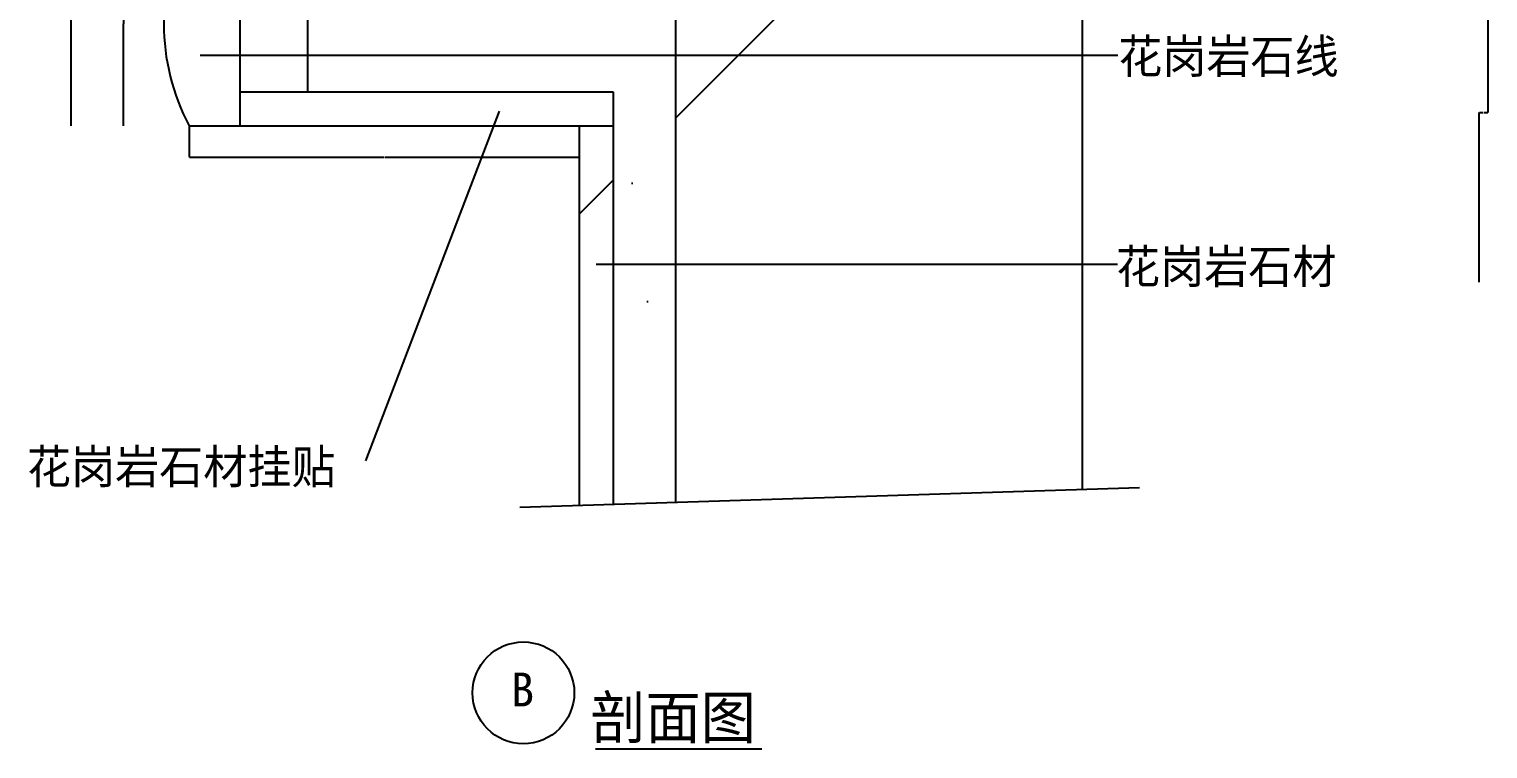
# Model space of a CAD drawing. Header units: metres. Extents: x 150 to 9015, y 196 to 11797.
# Drawn here: x 150 to 4451, y 196 to 2317 of the extents above; entities that cross this region are included whole.
import ezdxf

# ---------------------------------------------------------------- set-up
doc = ezdxf.new("R2010")
doc.units = ezdxf.units.M
for name, color, linetype in [('2', 2, 'Continuous'), ('3', 3, 'Continuous'), ('4', 4, 'Continuous'), ('BH', 3, 'Continuous'), ('DIM', 3, 'Continuous'), ('TEXT', 3, 'Continuous')]:
    doc.layers.add(name, color=color, linetype=linetype)
doc.dimstyles.get("Standard").update_dxf_attribs({"dimtxt": 2.5, "dimasz": 2.5, "dimexe": 1.25, "dimexo": 0.625, "dimtad": 1, "dimcen": 2.5, "dimazin": 3, "dimtfac": 1, "dimtmove": 0, "dimatfit": 3})

# ---------------------------------------------------------------- blocks, each defined once
blk = doc.blocks.new('*D5')
for p, q in [((621.7, 2032.42), (621.7, 1939.42)), ((1771.7, 2032.42), (1771.7, 1939.42)), ((621.95, 1939.42), (1195.2, 1939.42)), ((1198.2, 1939.42), (1771.45, 1939.42))]:
    blk.add_line(p, q)
at = {"layer": 'Defpoints'}
for p in [(621.7, 2032.42), (1771.7, 2032.42), (621.7, 1939.42)]:
    blk.add_point(p, dxfattribs=at)
at = {"layer": 'DIM', "insert": (1196.7, 1939.42), "char_height": 1, "attachment_point": 5}
blk.add_mtext('230', dxfattribs=at)
blk = doc.blocks.new('*D7')
for p, q in [((273.88, 5032.42), (273.88, 3532.42)), ((273.63, 3532.42), (273.38, 3532.42)), ((273.88, 2032.42), (273.88, 3532.42)), ((273.88, 3532.42), (273.88, 3532.42)), ((274.13, 3532.42), (274.38, 3532.42))]:
    blk.add_line(p, q)
at = {"layer": 'Defpoints'}
for p in [(273.88, 5032.42), (273.88, 3532.42), (273.88, 2032.42)]:
    blk.add_point(p, dxfattribs=at)
at = {"layer": 'DIM', "insert": (273.88, 3533.545), "char_height": 1, "attachment_point": 5}
blk.add_mtext('600', dxfattribs=at)
blk = doc.blocks.new('*D13')
for p, q in [((427.66, 2632.42), (427.66, 2332.42)), ((427.41, 2332.42), (427.16, 2332.42)), ((427.66, 2032.42), (427.66, 2332.42)), ((427.66, 2332.42), (427.66, 2332.42)), ((427.91, 2332.42), (428.16, 2332.42))]:
    blk.add_line(p, q)
at = {"layer": 'Defpoints'}
for p in [(427.66, 2632.42), (427.66, 2332.42), (427.66, 2032.42)]:
    blk.add_point(p, dxfattribs=at)
at = {"layer": 'DIM', "insert": (427.66, 2333.545), "char_height": 1, "attachment_point": 5}
blk.add_mtext('120', dxfattribs=at)
blk = doc.blocks.new('*D48')
for p, q in [((4450.75, 2571.6), (4450.75, 2071.6)), ((4425.5, 1571.6), (4425.5, 2071.6)), ((4425.75, 2071.6), (4436.625, 2071.6)), ((4439.625, 2071.6), (4450.5, 2071.6))]:
    blk.add_line(p, q)
at = {"layer": 'Defpoints'}
for p in [(4450.75, 2571.6), (4425.5, 2071.6), (4425.5, 1571.6)]:
    blk.add_point(p, dxfattribs=at)
at = {"layer": 'DIM', "insert": (4438.125, 2071.6), "char_height": 1, "attachment_point": 5}
blk.add_mtext('200', dxfattribs=at)

msp = doc.modelspace()

# ---------------------------------------------------------------- hatches: boundary and pattern name
at = {"layer": 'BH'}
h = msp.add_hatch(dxfattribs=at)
h.set_pattern_fill('ANSI33', scale=300)
h.paths.add_polyline_path([(771.7, 2132.42), (771.7, 2032.42), (1771.7, 2032.42), (1771.7, 2132.42)])
h.paths.add_polyline_path([(1871.7, 2132.42), (1771.7, 2132.42), (1771.7, 913.95), (1871.7, 917.1)])
h.paths.add_polyline_path([(771.7, 2632.42), (621.7, 2632.42, 0.25), (621.7, 2032.42), (771.7, 2032.42)])
h.paths.add_polyline_path([(771.7, 2132.42), (971.7, 2132.42), (971.7, 3082.42), (921.7, 3082.42, -0.22), (771.7, 2882.42)])
h.paths.add_polyline_path([(971.7, 2882.42), (1071.7, 2882.42), (1071.7, 4082.42), (971.7, 4082.42)])
h.paths.add_polyline_path([(971.7, 4932.42), (771.7, 4932.42), (771.7, 4082.42, -0.22), (921.7, 3882.42), (971.7, 3882.42)])
h.paths.add_polyline_path([(771.7, 5032.42), (471.7, 5032.42, 0.22), (471.7, 4582.42), (571.7, 4582.42), (571.7, 4457.42), (671.7, 4457.42), (671.7, 4332.42), (771.7, 4332.42)])
h.paths.add_polyline_path([(2505.03, 4932.42), (2505.03, 5032.42), (771.7, 5032.42), (771.7, 4932.42)])
h = msp.add_hatch(dxfattribs=at)
h.set_pattern_fill('AR-CONC', scale=15)
h.paths.add_polyline_path([(1221.7, 4732.42), (1371.7, 4732.42), (2055.03, 4732.42), (2055.03, 4757.42), (2505.03, 4757.42), (2505.03, 4932.42), (971.7, 4932.42), (971.7, 4082.42), (1071.7, 4082.42), (1071.7, 2882.42), (971.7, 2882.42), (971.7, 2132.42), (1871.7, 2132.42), (1871.7, 917.1), (2055.03, 922.87), (2055.03, 2332.42), (1905.03, 2332.42), (1221.7, 2332.42), (1221.7, 2482.42)])
h = msp.add_hatch(dxfattribs=at)
h.set_pattern_fill('ANSI31', scale=1500)
h.paths.add_polyline_path([(3255.03, 4757.42), (2055.03, 4757.42), (2055.03, 922.87), (3255.03, 960.62)])

# ---------------------------------------------------------------- linework, layer by layer
at = {"layer": '2'}
for p, q in [((2055.03, 4757.42), (2055.03, 922.87)), ((3255.03, 4757.42), (3255.03, 960.62))]:
    msp.add_line(p, q, dxfattribs=at)
at = {"layer": '3'}
msp.add_line((1596.02, 908.43), (3423.98, 965.94), dxfattribs=at)
at = {"layer": '4'}
for p, q in [((971.7, 2132.42), (971.7, 4932.42)), ((771.7, 2032.42), (771.7, 2882.42)), ((771.7, 2132.42), (1871.7, 2132.42)), ((1871.7, 2132.42), (1871.7, 917.1)), ((621.7, 2032.42), (1871.7, 2032.42)), ((1771.7, 2032.42), (1771.7, 913.95))]:
    msp.add_line(p, q, dxfattribs=at)
msp.add_arc((1184.2, 2332.42), 637.5, 151.93, 208.07, dxfattribs=at)
at = {"layer": 'TEXT'}
msp.add_line((1819.99, 195.51), (2309.78, 195.51), dxfattribs=at)
msp.add_circle((1607.02, 360.52), 150, dxfattribs=at)

# ---------------------------------------------------------------- texts
for s, height, p in [('花岗岩石线', 100, (3360.97, 2187)), ('花岗岩石材', 100, (3354.22, 1567.52)), ('花岗岩石材挂贴', 100, (143.06, 977.18)), ('B', 100, (1570.45, 320.29)), ('剖面图', 125, (1804.66, 225.4))]:
    msp.add_text(s, height=height, dxfattribs=at).set_placement(p)

# ---------------------------------------------------------------- dimensions: what is measured, and where the dimension line sits
at = {"layer": 'DIM'}
for base, p1, p2, text, picture, middle in [((273.88, 3532.42), (273.88, 2032.42), (273.88, 5032.42), '600', '*D7', (273.88, 3533.545)), ((427.66, 2332.42), (427.66, 2032.42), (427.66, 2632.42), '120', '*D13', (427.66, 2333.545)), ((4425.5, 2071.6), (4425.5, 1571.6), (4450.75, 2571.6), '200', '*D48', (4438.125, 2071.6)), ((621.7, 1939.42), (621.7, 2032.42), (1771.7, 2032.42), '230', '*D5', (1196.7, 1939.42))]:
    dim = msp.add_linear_dim(base=base, p1=p1, p2=p2, text=text, dimstyle='Standard', dxfattribs=at)
    dim.commit()
    dim.dimension.update_dxf_attribs({"geometry": picture, "text_midpoint": middle})

# ---------------------------------------------------------------- leaders
for points in [[(653.43, 2240.65), (3360.19, 2240.65)], [(1535.93, 2075.78), (1141.78, 1044.92)], [(1821.83, 1623.9), (3358.45, 1623.9)]]:
    msp.add_leader(points, dimstyle='Standard', dxfattribs=at)

doc.saveas('drawing.dxf')
